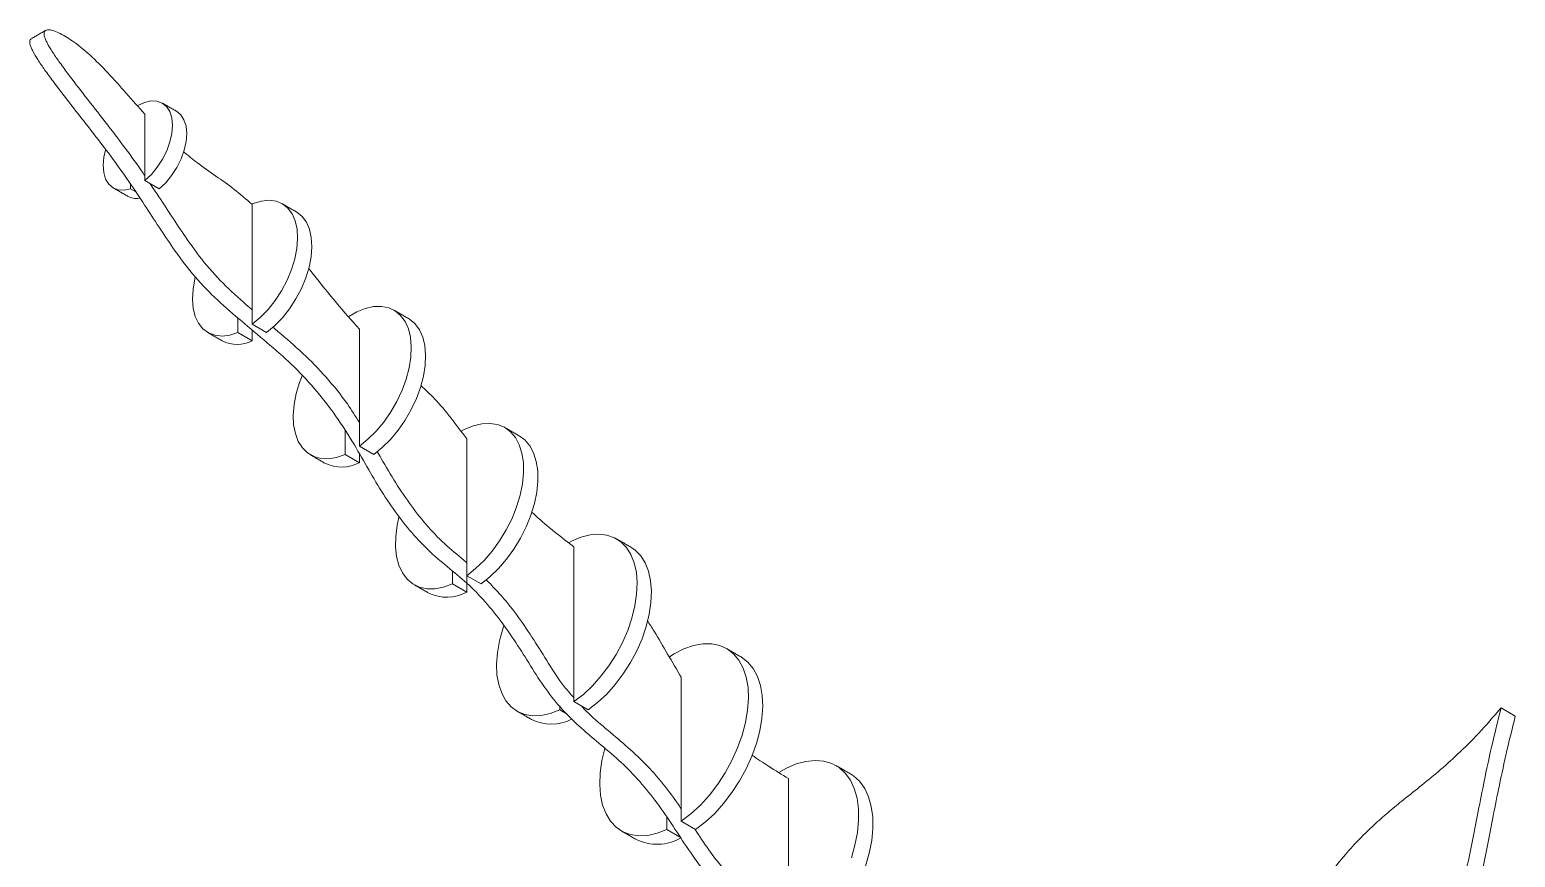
# Model space of a CAD drawing. Header units: millimetres. Extents: x -393 to 2534, y -1466 to 288.
# Drawn here: x -152.9 to 140.9, y -1145.9 to -982.3 of the extents above; entities that cross this region are included whole.
import ezdxf

# ---------------------------------------------------------------- set-up
doc = ezdxf.new("R2010")
doc.units = ezdxf.units.MM

msp = doc.modelspace()

# ---------------------------------------------------------------- linework, layer by layer
at = {"color": 7, "linetype": 'Continuous', "lineweight": 15}
for p, q in [((-130.12, -998.98), (-130.12, -1004.35)), ((-130.12, -1004.35), (-130.12, -1012.08)), ((-132.94, -1012.8), (-132.94, -1013.72)), ((-130.12, -1012.08), (-127.29, -1013.72)), ((-131.93, -1014.3), (-132.94, -1013.72)), ((-108.9, -1016.82), (-108.9, -1028.6)), ((-108.9, -1028.6), (-108.9, -1040.49)), ((-111.73, -1039.28), (-111.73, -1042.13)), ((-108.9, -1043.76), (-111.73, -1042.13)), ((-108.9, -1040.49), (-106.07, -1042.13)), ((-108.9, -1041.66), (-108.9, -1043.76)), ((-87.69, -1041.48), (-87.69, -1051.21)), ((-87.69, -1051.21), (-87.69, -1064.6)), ((-90.52, -1061.4), (-90.52, -1066.23)), ((-66.48, -1063.15), (-66.48, -1075.65)), ((-87.69, -1067.87), (-90.52, -1066.23)), ((-87.69, -1064.6), (-84.86, -1066.23)), ((-87.69, -1066.09), (-87.69, -1067.87)), ((-66.48, -1075.65), (-66.48, -1090.21)), ((-45.26, -1084.49), (-45.26, -1099.14)), ((-69.31, -1089.25), (-69.31, -1091.84)), ((-66.48, -1093.47), (-69.31, -1091.84)), ((-66.48, -1090.21), (-63.65, -1091.84)), ((-66.48, -1090.21), (-66.48, -1093.47)), ((-45.26, -1099.14), (-45.26, -1115.11)), ((-24.05, -1110.29), (-24.05, -1121.84)), ((-48.09, -1115.95), (-48.09, -1116.75)), ((-45.26, -1115.11), (-42.44, -1116.75)), ((140.89, -1117.98), (138.07, -1116.35)), ((-46.61, -1117.6), (-48.09, -1116.75)), ((-24.05, -1121.84), (-24.05, -1138.75)), ((-2.84, -1130.31), (-2.84, -1145.65)), ((-26.88, -1137.92), (-26.88, -1140.39)), ((-24.05, -1138.75), (-21.22, -1140.39)), ((-24.05, -1142.02), (-26.88, -1140.39)), ((-2.84, -1145.65), (-2.84, -1163.24))]:
    msp.add_line(p, q, dxfattribs=at)
at = {"color": 7, "linetype": 'Continuous', "lineweight": 15, "flags": 128}
for points in [[(-131.54, -997.26), (-131.53, -997.26), (-130.2, -996.64), (-128.92, -996.35), (-127.74, -996.39), (-126.7, -996.77), (-125.85, -997.47), (-125.22, -998.46), (-124.82, -999.71), (-124.68, -1001.16), (-124.81, -1002.77), (-125.18, -1004.47), (-125.8, -1006.19), (-126.64, -1007.88), (-127.67, -1009.46), (-128.84, -1010.88), (-130.12, -1012.08)], [(-123.86, -998.41), (-123.02, -999.1), (-122.39, -1000.09), (-121.99, -1001.34), (-121.85, -1002.79), (-121.98, -1004.4), (-122.36, -1006.1), (-122.98, -1007.83), (-123.82, -1009.51), (-124.84, -1011.1), (-126.01, -1012.52), (-127.29, -1013.72)], [(-132.94, -1013.72), (-134.22, -1013.99), (-135.39, -1013.92), (-136.42, -1013.52), (-137.26, -1012.81), (-137.88, -1011.8), (-138.26, -1010.53), (-138.38, -1009.07), (-138.24, -1007.45), (-137.94, -1006.06)], [(-108.92, -1016.71), (-108.68, -1016.61), (-107.08, -1016.14), (-105.57, -1015.99), (-104.17, -1016.18), (-102.93, -1016.71), (-101.87, -1017.54), (-101.02, -1018.68), (-100.4, -1020.08), (-100.03, -1021.72), (-99.92, -1023.54), (-100.07, -1025.52), (-100.47, -1027.59), (-101.12, -1029.71), (-102, -1031.82), (-103.09, -1033.87), (-104.35, -1035.81), (-105.77, -1037.58), (-107.3, -1039.16), (-108.9, -1040.49)], [(-100.14, -1018.31), (-100.1, -1018.34), (-99.04, -1019.18), (-98.19, -1020.31), (-97.57, -1021.71), (-97.21, -1023.35), (-97.09, -1025.18), (-97.24, -1027.15), (-97.64, -1029.22), (-98.29, -1031.34), (-99.17, -1033.45), (-100.26, -1035.5), (-101.53, -1037.44), (-102.94, -1039.22), (-104.47, -1040.79), (-106.07, -1042.13)], [(-111.73, -1042.13), (-113.34, -1042.65), (-114.87, -1042.84), (-116.28, -1042.69), (-117.55, -1042.22), (-118.63, -1041.42), (-119.51, -1040.32), (-120.16, -1038.96), (-120.57, -1037.35), (-120.71, -1035.55), (-120.6, -1033.59), (-120.23, -1031.53), (-120.16, -1031.22)], [(-89.82, -1038.97), (-88.24, -1038.08), (-86.54, -1037.39), (-84.9, -1037.02), (-83.34, -1036.97), (-81.91, -1037.25), (-80.64, -1037.84), (-79.55, -1038.75), (-78.67, -1039.94), (-78.01, -1041.4), (-77.59, -1043.08), (-77.43, -1044.96), (-77.51, -1047), (-77.85, -1049.14), (-78.43, -1051.34), (-79.24, -1053.56), (-80.27, -1055.75), (-81.48, -1057.85), (-82.87, -1059.83), (-84.38, -1061.64), (-86, -1063.24), (-87.69, -1064.6)], [(-78.02, -1039.35), (-77.81, -1039.48), (-76.72, -1040.38), (-75.84, -1041.58), (-75.18, -1043.03), (-74.77, -1044.72), (-74.6, -1046.6), (-74.68, -1048.63), (-75.02, -1050.77), (-75.6, -1052.98), (-76.41, -1055.19), (-77.44, -1057.38), (-78.66, -1059.48), (-80.04, -1061.46), (-81.56, -1063.27), (-83.17, -1064.87), (-84.86, -1066.23)], [(-90.52, -1066.23), (-92.21, -1066.82), (-93.82, -1067.09), (-95.34, -1067.03), (-96.72, -1066.65), (-97.94, -1065.95), (-98.97, -1064.95), (-99.78, -1063.67), (-100.36, -1062.13), (-100.7, -1060.38), (-100.78, -1058.45), (-100.61, -1056.37), (-100.2, -1054.21), (-99.54, -1051.99), (-99.05, -1050.69)], [(-67.59, -1061.65), (-67, -1061.34), (-65.23, -1060.61), (-63.51, -1060.19), (-61.89, -1060.1), (-60.38, -1060.33), (-59.02, -1060.88), (-57.83, -1061.74), (-56.85, -1062.89), (-56.08, -1064.31), (-55.55, -1065.97), (-55.26, -1067.84), (-55.22, -1069.88), (-55.44, -1072.05), (-55.9, -1074.31), (-56.6, -1076.61), (-57.52, -1078.91), (-58.65, -1081.16), (-59.96, -1083.32), (-61.43, -1085.34), (-63.03, -1087.19), (-64.72, -1088.82), (-66.48, -1090.21)], [(-56.1, -1062.57), (-55, -1063.37), (-54.02, -1064.52), (-53.25, -1065.95), (-52.72, -1067.61), (-52.43, -1069.48), (-52.4, -1071.52), (-52.61, -1073.69), (-53.07, -1075.95), (-53.77, -1078.25), (-54.69, -1080.55), (-55.82, -1082.8), (-57.13, -1084.95), (-58.6, -1086.97), (-60.2, -1088.82), (-61.89, -1090.45), (-63.65, -1091.84)], [(-69.31, -1091.84), (-71.06, -1092.48), (-72.75, -1092.8), (-74.35, -1092.8), (-75.82, -1092.47), (-77.13, -1091.83), (-78.26, -1090.89), (-79.18, -1089.65), (-79.88, -1088.16), (-80.34, -1086.43), (-80.56, -1084.51), (-80.52, -1082.43), (-80.23, -1080.22), (-79.89, -1078.65)], [(-46.19, -1083.62), (-45.74, -1083.39), (-43.88, -1082.61), (-42.07, -1082.14), (-40.34, -1082), (-38.74, -1082.19), (-37.27, -1082.7), (-35.98, -1083.52), (-34.88, -1084.65), (-33.99, -1086.05), (-33.34, -1087.7), (-32.93, -1089.58), (-32.77, -1091.65), (-32.87, -1093.87), (-33.21, -1096.2), (-33.81, -1098.6), (-34.63, -1101.02), (-35.68, -1103.43), (-36.92, -1105.77), (-38.35, -1108), (-39.92, -1110.09), (-41.62, -1112), (-43.41, -1113.68), (-45.26, -1115.11)], [(-34.02, -1084.56), (-33.15, -1085.16), (-32.05, -1086.28), (-31.17, -1087.68), (-30.51, -1089.34), (-30.1, -1091.22), (-29.95, -1093.29), (-30.04, -1095.5), (-30.39, -1097.84), (-30.98, -1100.23), (-31.8, -1102.66), (-32.85, -1105.06), (-34.1, -1107.4), (-35.52, -1109.64), (-37.1, -1111.72), (-38.79, -1113.63), (-40.58, -1115.31), (-42.44, -1116.75)], [(-48.09, -1116.75), (-49.94, -1117.45), (-51.73, -1117.83), (-53.43, -1117.89), (-55.01, -1117.62), (-56.43, -1117.03), (-57.68, -1116.13), (-58.72, -1114.93), (-59.55, -1113.46), (-60.14, -1111.75), (-60.49, -1109.82), (-60.58, -1107.71), (-60.42, -1105.45), (-60.01, -1103.1), (-59.36, -1100.69), (-59.16, -1100.09)], [(-26.37, -1106.22), (-25.46, -1105.66), (-23.52, -1104.69), (-21.61, -1104.03), (-19.77, -1103.7), (-18.03, -1103.7), (-16.42, -1104.03), (-14.97, -1104.69), (-13.7, -1105.66), (-12.63, -1106.93), (-11.79, -1108.47), (-11.19, -1110.27), (-10.84, -1112.28), (-10.75, -1114.47), (-10.92, -1116.8), (-11.33, -1119.24), (-12, -1121.74), (-12.9, -1124.25), (-14.02, -1126.74), (-15.34, -1129.15), (-16.84, -1131.45), (-18.49, -1133.6), (-20.27, -1135.55), (-22.13, -1137.28), (-24.05, -1138.75)], [(-12.23, -1106.27), (-12.14, -1106.32), (-10.87, -1107.29), (-9.8, -1108.56), (-8.97, -1110.11), (-8.37, -1111.9), (-8.02, -1113.91), (-7.92, -1116.1), (-8.09, -1118.44), (-8.51, -1120.87), (-9.17, -1123.37), (-10.07, -1125.89), (-11.19, -1128.37), (-12.52, -1130.78), (-14.02, -1133.08), (-15.67, -1135.23), (-17.44, -1137.19), (-19.3, -1138.91), (-21.22, -1140.39)], [(-26.88, -1140.39), (-28.8, -1141.13), (-30.66, -1141.55), (-32.44, -1141.65), (-34.09, -1141.4), (-35.58, -1140.84), (-36.91, -1139.95), (-38.03, -1138.76), (-38.93, -1137.29), (-39.6, -1135.56), (-40.01, -1133.6), (-40.18, -1131.46), (-40.08, -1129.16), (-39.73, -1126.74), (-39.16, -1124.36)], [(-4.72, -1129.09), (-3.26, -1128.27), (-1.29, -1127.43), (0.62, -1126.91), (2.46, -1126.72), (4.18, -1126.86), (5.76, -1127.34), (7.17, -1128.13), (8.39, -1129.23), (9.4, -1130.62), (10.18, -1132.28), (10.71, -1134.17), (11, -1136.28), (11.02, -1138.55), (10.8, -1140.96), (10.31, -1143.46), (9.59, -1146.01)], [(9.39, -1129.37), (10, -1129.76), (11.22, -1130.86), (12.23, -1132.25), (13.01, -1133.91), (13.54, -1135.81), (13.83, -1137.91), (13.85, -1140.18), (13.62, -1142.59), (13.14, -1145.09), (12.41, -1147.64), (11.45, -1150.2), (10.28, -1152.72), (8.91, -1155.17), (7.36, -1157.49), (5.67, -1159.66), (3.85, -1161.64), (1.95, -1163.38), (-0.01, -1164.87)]]:
    msp.add_lwpolyline(points, dxfattribs=at)
at = {"color": 7, "linetype": 'Continuous', "lineweight": 15}
for centre, radius, start, end in [((-131.74, -1011.83), 3.81, 241.7113, 277.7002), ((-111.89, -1038.07), 6.43, 242.7149, 297.7311), ((-91.21, -1061.36), 7.39, 243.2651, 298.4197), ((-70.41, -1086.33), 8.15, 243.629, 298.8422), ((-49.74, -1110.75), 8.8, 243.4045, 297.1361), ((-28.82, -1133.74), 9.56, 243.7929, 299.9348)]:
    msp.add_arc(centre, radius, start, end, dxfattribs=at)
for points, knots in [([(-152.54, -984.06), (-152.64, -984.12), (-152.82, -984.23), (-152.92, -984.63), (-152.86, -985.16), (-152.63, -985.82), (-152.13, -986.86), (-151.22, -988.34), (-149.88, -990.3), (-147.69, -993.28), (-144.62, -997.24), (-140.78, -1002.15), (-136.92, -1007.16), (-133.38, -1012.11), (-130.24, -1016.82), (-127.38, -1021.23), (-124.3, -1025.84), (-120.75, -1030.66), (-116.33, -1035.32), (-111.56, -1039.47), (-106.63, -1043.53), (-101.74, -1047.75), (-97.08, -1052.5), (-92.81, -1057.85), (-89.24, -1063.33), (-86.23, -1068.65), (-83.4, -1073.5), (-80.31, -1078.08), (-76.95, -1082.31), (-73.24, -1086.06), (-69.34, -1089.2), (-65.48, -1092.45), (-61.9, -1096.33), (-58.64, -1100.59), (-55.63, -1105.12), (-52.8, -1109.78), (-49.74, -1114.3), (-46.16, -1118.23), (-42.33, -1121.68), (-38.4, -1124.92), (-34.51, -1128.36), (-30.9, -1132.38), (-27.58, -1136.8), (-24.54, -1141.45), (-21.66, -1145.81), (-18.69, -1149.7), (-15.55, -1152.84), (-12.27, -1155.65), (-8.96, -1158.54), (-5.73, -1161.68), (-2.04, -1165.59), (1.98, -1170.31), (6.16, -1175.99), (9.65, -1181.28), (12.86, -1186.09), (15.97, -1190.54), (19.43, -1195.11), (22.98, -1199.65), (26.15, -1203.8), (28.62, -1207.36), (30.26, -1210.36), (31.12, -1213.23), (31.08, -1215.98), (30.39, -1219.1), (29.09, -1222.66), (27.36, -1226.67), (25.5, -1230.9), (23.79, -1235.38), (22.3, -1240.03), (20.94, -1244.76), (19.67, -1249.52), (17.97, -1256.02), (15.67, -1264.17), (12.23, -1273.47), (9.59, -1279.34), (8.26, -1282.29)], [0, 0, 0, 0, 0.001358, 0.002648, 0.004048, 0.005735, 0.007801, 0.012465, 0.018325, 0.025214, 0.039611, 0.055446, 0.07143, 0.086388, 0.100078, 0.112779, 0.12475, 0.140574, 0.156678, 0.173644, 0.191113, 0.208519, 0.225466, 0.242188, 0.259212, 0.272959, 0.286656, 0.300042, 0.313219, 0.326697, 0.340475, 0.354099, 0.367323, 0.380503, 0.393646, 0.406982, 0.420179, 0.433343, 0.447072, 0.460991, 0.474761, 0.488298, 0.501808, 0.515358, 0.528808, 0.540008, 0.551327, 0.562969, 0.574738, 0.586458, 0.598054, 0.615846, 0.632914, 0.649882, 0.662057, 0.6752, 0.689611, 0.704368, 0.717931, 0.728221, 0.736027, 0.742547, 0.75053, 0.760274, 0.774713, 0.791056, 0.808348, 0.825685, 0.842808, 0.859783, 0.876661, 0.893485, 0.928745, 0.964271, 1, 1, 1, 1]), ([(-130.12, -998.98), (-131.35, -997.59), (-133.79, -994.85), (-137.37, -990.84), (-140.8, -987.36), (-143.97, -984.77), (-146.37, -983.24), (-148.03, -982.5), (-148.97, -982.26), (-149.62, -982.3), (-149.97, -982.56), (-150.09, -983), (-150.03, -983.53), (-149.8, -984.18), (-149.3, -985.22), (-148.4, -986.71), (-147.05, -988.67), (-144.86, -991.64), (-141.79, -995.61), (-137.95, -1000.51), (-134.1, -1005.54), (-131.5, -1009.12), (-130.24, -1011), (-130.12, -1011.18)], [0, 0, 0, 0, 0.0879293, 0.1741012, 0.2552579, 0.3237951, 0.3823265, 0.4092671, 0.4313118, 0.4451958, 0.4566504, 0.4647366, 0.473523, 0.4840997, 0.497062, 0.5263145, 0.5630725, 0.6062815, 0.6965913, 0.7959129, 0.8961747, 0.9899957, 1, 1, 1, 1]), ([(-108.9, -1016.82), (-110.08, -1015.8), (-112.44, -1013.76), (-116.09, -1011.19), (-119.45, -1008.86), (-121.57, -1007.15), (-122.48, -1006.41)], [0, 0, 0, 0, 0.264429, 0.529079, 0.797949, 1, 1, 1, 1]), ([(-129.13, -1012.65), (-128.53, -1013.54), (-126.97, -1015.86), (-124.55, -1019.6), (-121.47, -1024.21), (-117.92, -1029.03), (-113.54, -1033.65), (-110.46, -1036.3), (-108.9, -1037.65)], [0, 0, 0, 0, 0.096237, 0.253261, 0.401253, 0.596888, 0.795986, 1, 1, 1, 1]), ([(-87.69, -1041.48), (-89.23, -1039.76), (-92.34, -1036.28), (-95.6, -1032.13), (-97.42, -1029.87), (-97.74, -1029.48)], [0, 0, 0, 0, 0.446245, 0.90445, 1, 1, 1, 1]), ([(-104.81, -1041.09), (-104.47, -1041.37), (-102.49, -1043.03), (-98.9, -1046.12), (-94.26, -1050.87), (-90.49, -1055.51), (-88.47, -1058.68), (-87.69, -1059.9)], [0, 0, 0, 0, 0.054214, 0.321193, 0.581126, 0.837614, 1, 1, 1, 1]), ([(-66.48, -1063.15), (-67.5, -1061.78), (-69.54, -1059.07), (-72.53, -1055.42), (-74.61, -1053.49), (-75.54, -1052.64)], [0, 0, 0, 0, 0.3607729, 0.7162631, 1, 1, 1, 1]), ([(-84.18, -1065.66), (-83.92, -1066.11), (-82.71, -1068.19), (-80.58, -1071.87), (-77.48, -1076.45), (-74.12, -1080.67), (-70.42, -1084.45), (-67.79, -1086.47), (-66.49, -1087.61), (-66.48, -1087.62)], [0, 0, 0, 0, 0.053426, 0.2452037, 0.4326249, 0.6171188, 0.8058299, 0.9987422, 1, 1, 1, 1]), ([(-45.26, -1084.49), (-46.91, -1083.25), (-49.72, -1081.16), (-52.46, -1078.7), (-53.59, -1077.68)], [0, 0, 0, 0, 0.587607, 1, 1, 1, 1]), ([(-62.62, -1091), (-61.43, -1092.22), (-59.05, -1094.68), (-55.81, -1098.96), (-52.8, -1103.49), (-49.96, -1108.13), (-47.5, -1111.9), (-45.79, -1113.74), (-45.26, -1114.31)], [0, 0, 0, 0, 0.182333, 0.365681, 0.548525, 0.734043, 0.917632, 1, 1, 1, 1]), ([(-24.05, -1110.29), (-24.95, -1108.77), (-26.75, -1105.73), (-28.89, -1101.92), (-30.32, -1099.76), (-30.77, -1099.07)], [0, 0, 0, 0, 0.4070571, 0.808836, 1, 1, 1, 1]), ([(-43.79, -1115.97), (-43.64, -1116.13), (-42.29, -1117.65), (-39.49, -1120.01), (-35.57, -1123.3), (-31.68, -1126.72), (-28.07, -1130.76), (-25.57, -1134.03), (-24.3, -1135.94), (-24.05, -1136.32)], [0, 0, 0, 0, 0.022467, 0.20952, 0.399159, 0.586778, 0.771216, 0.955279, 1, 1, 1, 1]), ([(94.66, -1164.29), (95.78, -1162.29), (97.88, -1158.55), (101.13, -1153.43), (104.22, -1149.08), (107.19, -1145.39), (110.07, -1142.24), (112.88, -1139.5), (115.66, -1137.06), (118.69, -1134.58), (122.02, -1131.95), (125.72, -1128.93), (129.63, -1125.45), (133.82, -1121.29), (136.6, -1118.06), (138.07, -1116.35)], [0, 0, 0, 0, 0.099752, 0.187104, 0.264408, 0.333984, 0.398024, 0.458497, 0.517069, 0.575107, 0.649053, 0.72602, 0.808254, 0.898479, 1, 1, 1, 1]), ([(138.07, -1116.35), (137.43, -1118.93), (136.23, -1123.77), (134.78, -1130.57), (133.59, -1136.62), (132.53, -1142.15), (131.44, -1147.44), (130.26, -1152.34), (128.93, -1157.03), (127.43, -1161.63), (125.58, -1166.63), (123.31, -1172.16), (120.57, -1178.34), (118.49, -1182.67), (117.39, -1184.97)], [0, 0, 0, 0, 0.112664, 0.211196, 0.299052, 0.379577, 0.456092, 0.53204, 0.593716, 0.65923, 0.730576, 0.809791, 0.898923, 1, 1, 1, 1]), ([(140.89, -1117.98), (140.26, -1120.56), (139.06, -1125.4), (137.61, -1132.21), (136.42, -1138.25), (135.36, -1143.78), (134.27, -1149.07), (133.09, -1153.98), (131.76, -1158.66), (130.25, -1163.26), (128.41, -1168.27), (126.14, -1173.8), (123.4, -1179.98), (121.32, -1184.3), (120.22, -1186.6)], [0, 0, 0, 0, 0.112664, 0.211196, 0.299052, 0.379577, 0.456092, 0.53204, 0.593716, 0.65923, 0.730576, 0.809791, 0.898923, 1, 1, 1, 1]), ([(-2.84, -1130.31), (-4.15, -1129.52), (-6.56, -1128.07), (-8.96, -1126.45), (-10.05, -1125.7)], [0, 0, 0, 0, 0.54412, 1, 1, 1, 1]), ([(-21.31, -1140.4), (-20.42, -1141.74), (-18.69, -1144.37), (-15.86, -1148.07), (-12.73, -1151.21), (-9.44, -1154.01), (-6.14, -1156.93), (-3.93, -1159.01), (-2.86, -1160.14), (-2.84, -1160.17)], [0, 0, 0, 0, 0.168553, 0.329394, 0.49192, 0.659103, 0.828105, 0.996398, 1, 1, 1, 1])]:
    msp.add_open_spline(points, degree=3, knots=knots, dxfattribs=at)
for points in [[(-149.74, -982.41), (-152.57, -984.04)], [(-123.86, -998.41), (-126.69, -996.78)], [(-136.37, -1013.55), (-133.54, -1015.18)], [(-100.14, -1018.31), (-102.97, -1016.68)], [(-78.02, -1039.35), (-80.85, -1037.72)], [(-117.67, -1042.15), (-114.84, -1043.78)], [(-56.1, -1062.57), (-58.92, -1060.93)], [(-97.36, -1066.33), (-94.53, -1067.97)], [(-34.02, -1084.56), (-36.85, -1082.92)], [(-76.86, -1092), (-74.03, -1093.63)], [(-12.23, -1106.27), (-15.06, -1104.63)], [(-56.51, -1116.99), (-53.68, -1118.62)], [(9.39, -1129.37), (6.56, -1127.74)], [(-35.87, -1140.68), (-33.04, -1142.31)]]:
    msp.add_open_spline(points, degree=1, dxfattribs=at)

doc.saveas('drawing.dxf')
